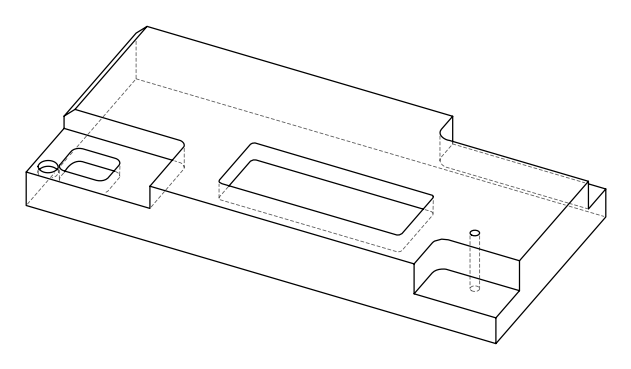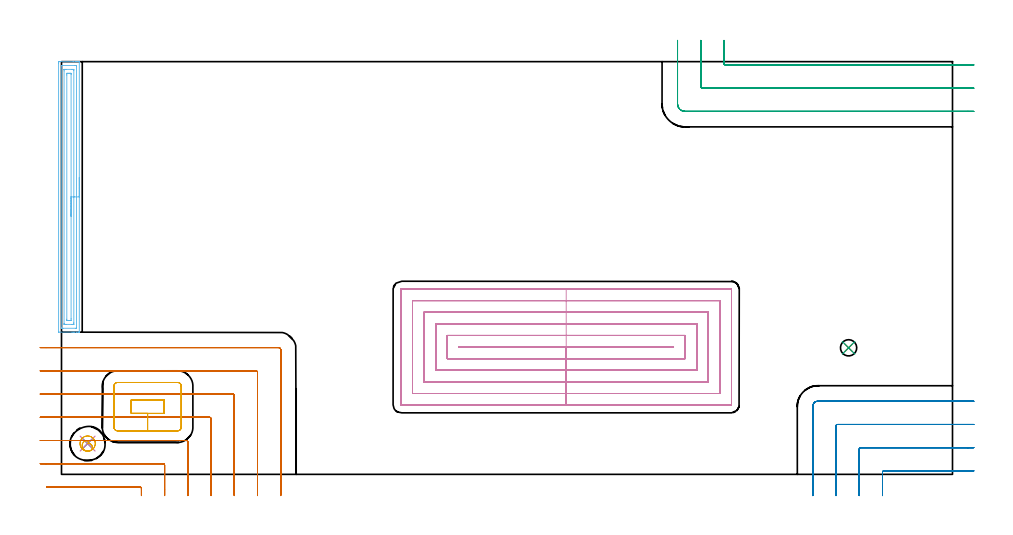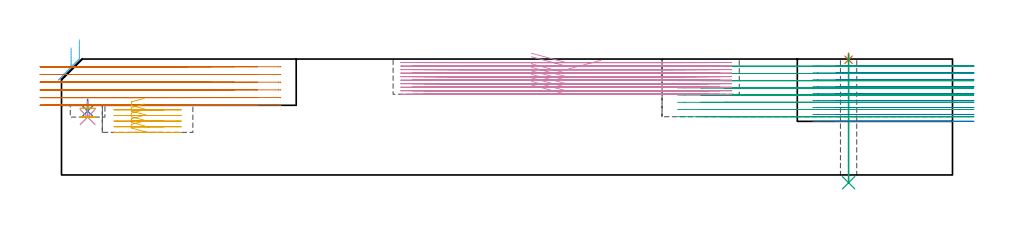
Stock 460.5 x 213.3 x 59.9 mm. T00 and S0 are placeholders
(PLAN: 11 operations, 7 tool changes, 78.4 min)
(1 SPOT_DRILL | STEP1HOLE | NXT0321_9005460120000 | 0.03 min | 1 mm3)
(2 SPOT_DRILL_1 | STEP1POCKET | NXT0321_9005460120000 | 0.05 min | 2873 mm3)
(3 DRILL_THROUGH_HOLE_INTO_CENTER | STEP1HOLE | UGT0301_201 | 0.27 min | 3290 mm3)
(4 DRILL_BLIND_HOLE_INTO_CENTER | STEP1POCKET | NXT0301_128 | 0.04 min | 383 mm3)
(5 MILL_ROUGH_BLIND_HOLE_CONTOUR | STEP1POCKET | NXT0201_013 | Spiral | 0.35 min | 4284 mm3)
(6 AREA_MILL | FG_CHAMFER_SURFACE | UGT0205_001 | 4.72 min | 8353 mm3)
(7 MILL_CORNER_NOTCH_RECTANGULAR | CORNER_NOTCH_RECTANGULAR | NXT0201_012 | Follow Part, ap 4, ae 75% | 11.86 min | 206316 mm3)
(8 MILL_CORNER_NOTCH_RECTANGULAR_1 | CORNER_NOTCH_RECTANGULAR_1 | NXT0201_012 | Follow Part, ap 4, ae 75% | 7.76 min | 117531 mm3)
(9 MILL_CORNER_NOTCH_RECTANGULAR_2 | CORNER_NOTCH_RECTANGULAR_2 | NXT0201_012 | Follow Part, ap 4, ae 75% | 8.67 min | 149849 mm3)
(10 MILL_RECTANGULAR_POCKET | POCKET_RECTANGULAR_STRAIGHT | NXT0201_009 | Follow Part, ap 2, ae 75% | 42.41 min | 221171 mm3)
(11 MILL_RECTANGULAR_POCKET_1 | POCKET_RECTANGULAR_STRAIGHT_1 | NXT0201_011 | Follow Part, ap 3, ae 75% | 2.21 min | 23474 mm3)
(TOOL NXT0321_9005460120000 | NC Spot Drill, 142deg, 12mm, Carbide, Uncoated | D12 PA142 FL30 Z2)
(TOOL UGT0301_201 | Twist Drill 8.4 mm | D8.4 PA118 FL72 Z2)
(TOOL NXT0301_128 | Carbide Drill 12mm [861.1-1200-036A1-GP GC34] | D12 PA150 FL37.4 Z2)
(TOOL NXT0201_013 | ENDMILL 10mm | D10 FL30 Z4)
(TOOL UGT0205_001 | Chamfer Mill 20 x 3 x 45 deg. | D20 FL50 Z2)
(TOOL NXT0201_012 | ENDMILL 16mm [2P460-1600-NA 1630] | D16 FL38 Z6)
(TOOL NXT0201_009 | ENDMILL 8mm [2P460-0800-NA 1630] | D8 FL26 Z6)
(TOOL NXT0201_011 | ENDMILL 12mm [2P460-1200-NA 1630] | D12 FL38 Z6)
(OP 1 SPOT_DRILL)
G17 G21 G94 G90
T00 M6
G54
G17 G0 G90 X406.8 Y65.4 S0 M3
G43 Z69.9 H0
G94 G81 G98 Z59.538 F250. R62.9
G80
M5
M2
(OP 2 SPOT_DRILL_1)
G17 G21 G94 G90
T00 M6
G54
G17 G0 G90 X13.5 Y15.9 S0 M3
G43 Z69.9 H0
G94 G81 G98 Z33. F250. R39.
G80
M5
M2
(OP 3 DRILL_THROUGH_HOLE_INTO_CENTER)
G17 G21 G94 G90
T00 M6
G54
G17 G0 G90 X406.8 Y65.4 S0 M3
G43 Z69.9 H0
G94 G73 G98 Z-4.024 F250. Q7.99 R61.9
G80
M5
M2
(OP 4 DRILL_BLIND_HOLE_INTO_CENTER)
G17 G21 G94 G90
T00 M6
G54
G17 G0 G90 X13.5 Y15.9 S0 M3
G43 Z69.9 H1
G94 G81 G98 Z29.9 F250. R38.
G80
M5
M2
(OP 5 MILL_ROUGH_BLIND_HOLE_CONTOUR)
G17 G21 G94 G90
T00 M6
G54
G17 G0 G90 X13.5 Y15.9 S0 M3
G43 Z69.9 H0
Z34.45
G94 G3 X13.871 Y16.983 R0.605 F250.
X11.939 Y17.11 R1.729
X10.927 Y13.687 R2.604
X14.482 Y12.074 R3.115
X17.326 Y16.882 R3.95
X14.482 Y12.074 R-3.95
X15.904 Y14.478 R1.975
X13.5 Y15.9 R1.975
G0 Z29.9
G3 X13.871 Y16.983 R0.605
X11.939 Y17.11 R1.729
X10.927 Y13.687 R2.604
X14.482 Y12.074 R3.115
X17.326 Y16.882 R3.95
X14.482 Y12.074 R-3.95
X15.904 Y14.478 R1.975
X13.5 Y15.9 R1.975
G0 Z69.9
M5
M2
(OP 6 AREA_MILL)
G17 G21 G94 G90
T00 M6
G54
G17 G0 G90 X9.2 Y153.4 S1061 M3
G43 Z69.9 H0
G94 G1 Y153.362 Z69.028 F250.
Y153.248 Z68.163
Y153.059 Z67.312
Y152.797 Z66.48
Y152.463 Z65.674
Y152.06 Z64.9
Y151.592 Z64.164
Y151.06 Z63.472
Y150.471 Z62.829
Y149.828 Z62.239
Y149.136 Z61.708
Y148.4 Z61.24
Y147.626 Z60.837
Y146.82 Z60.503
Y145.988 Z60.241
Y145.136 Z60.052
Y144.272 Z59.938
Y143.4 Z59.9
Y73.678
X9.197 Y73.509 Z59.888
X9.182 Y73.507 Z59.874
X8.811 Y73.5 Z59.51
X8.534 Z59.233
X7.828 Z58.523
X6.591 Z57.288
X6.06 Z56.755
X5.442 Z56.137
X-1.278 Y73.501 Z49.419
X-1.492 Y73.51 Z49.206
X-1.499 Y73.724 Z49.199
Y73.747
X-1.5 Y212.274 Z49.2
X-1.499 Y212.675 Z49.201
X-1.495 Y213.163 Z49.203
X-1.492 Y213.291 Z49.206
X-1.012 Y213.296 Z49.685
X-0.394 Y213.3 Z50.304
X6.06 Z56.755
X7.476 Z58.172
X7.828 Z58.523
X8.534 Z59.233
X8.811 Z59.511
X9.182 Y213.293 Z59.874
X9.197 Y213.291 Z59.888
X9.2 Y213.121 Z59.9
Y143.4
X7.786 Z58.486
X7.785 Y75.594 Z58.485
X7.784 Y75.541 Z58.484
X7.782 Y75.516 Z58.482
X7.78 Y75.511 Z58.48
X7.761 Y75.509 Z58.461
X7.352 Y75.501 Z58.052
X0.756 Z51.456
X0.278 Y75.503 Z50.978
X0.035 Y75.51 Z50.735
X-0.079 Y75.517 Z50.621
X-0.085 Y75.869 Z50.615
Y75.913
Y211.206
X-0.084 Y211.259 Z50.616
X-0.082 Y211.284 Z50.618
X-0.08 Y211.289 Z50.62
X-0.061 Y211.292 Z50.639
X0.349 Y211.299 Z51.049
X6.944 Z57.644
X7.422 Y211.297 Z58.122
X7.665 Y211.29 Z58.365
X7.779 Y211.283 Z58.479
X7.785 Y210.931 Z58.485
Y210.887
X7.786 Y143.4 Z58.486
X6.371 Z57.071
Y78.28
X6.369 Y77.701 Z57.069
X6.366 Y77.544 Z57.066
X6.365 Y77.513 Z57.065
X6.324 Y77.508 Z57.024
X6.257 Y77.502 Z56.957
X6.06 Y77.501 Z56.76
X5.375 Y77.5 Z56.075
X2.524 Z53.224
X1.838 Y77.501 Z52.538
X1.64 Y77.504 Z52.34
X1.442 Y77.51 Z52.142
X1.335 Y77.521 Z52.035
X1.332 Y77.596 Z52.032
X1.331 Y77.701 Z52.031
X1.329 Y78.015 Z52.029
Y208.52
X1.331 Y209.099 Z52.031
X1.334 Y209.256 Z52.034
X1.335 Y209.287 Z52.035
X1.376 Y209.292 Z52.076
X1.444 Y209.298 Z52.144
X1.64 Y209.299 Z52.34
X2.325 Y209.3 Z53.025
X5.176 Z55.876
X5.863 Y209.299 Z56.563
X6.06 Y209.296 Z56.76
X6.258 Y209.29 Z56.958
X6.365 Y209.279 Z57.065
X6.368 Y209.204 Z57.068
X6.369 Y209.099 Z57.069
X6.371 Y208.785 Z57.071
Y143.4
X4.957 Z55.657
Y80.382
X4.951 Y79.717 Z55.651
X4.94 Y79.51 Z55.64
X4.728 Y79.504 Z55.428
X4.292 Y79.5 Z54.992
X3.397 Z54.097
X2.97 Y79.504 Z53.67
X2.762 Y79.51 Z53.462
X2.75 Y79.626 Z53.45
X2.743 Y80.16 Z53.443
Y206.418
X2.749 Y207.084 Z53.449
X2.76 Y207.29 Z53.46
X2.972 Y207.296 Z53.672
X3.408 Y207.3 Z54.108
X4.304 Z55.004
X4.731 Y207.296 Z55.431
X4.938 Y207.29 Z55.638
X4.95 Y207.174 Z55.65
X4.957 Y206.64 Z55.657
Y143.4
Y142.528 Z55.695
Y141.664 Z55.809
Y140.812 Z55.998
Y139.98 Z56.26
Y139.174 Z56.594
Y138.4 Z56.997
Y137.664 Z57.466
Y136.972 Z57.997
Y136.329 Z58.586
Y135.74 Z59.229
Y135.208 Z59.922
Y134.74 Z60.657
Y134.337 Z61.431
Y134.003 Z62.237
Y133.741 Z63.069
Y133.552 Z63.921
Y133.438 Z64.786
Y133.4 Z65.657
G0 Z69.9
M5
M2
(OP 7 MILL_CORNER_NOTCH_RECTANGULAR)
G17 G21 G94 G90
T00 M6
G54
G17 G0 G90 X41.3 Y-11. S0 M3
G43 Z69.9 H1
Z55.917
G94 G1 Y-8. F250.
Y-7.294 F500.
G3 X40.506 Y-6.5 R0.8
G1 X-4.664
X-7.664 F250.
G0 Z69.9
X53.3 Y-11.
Z55.917
G1 Y-8.
Y4.706 F500.
G3 X52.506 Y5.5 R0.8
G1 X-8.
X-11. F250.
G0 Z69.9
X65.3 Y-11.
Z55.917
G1 Y-8.
Y16.705 F500.
G3 X64.505 Y17.5 R0.8
G1 X-8.
X-11. F250.
G0 Z69.9
X77.3 Y-11.
Z55.917
G1 Y-8.
Y28.705 F500.
G3 X76.505 Y29.5 R0.8
G1 X-8.
X-11. F250.
G0 Z69.9
X89.3 Y-11.
Z55.917
G1 Y-8.
Y40.705 F500.
G3 X88.505 Y41.5 R0.8
G1 X-8.
X-11. F250.
G0 Z69.9
X101.3 Y-11.
Z55.917
G1 Y-8.
Y52.705 F500.
G3 X100.504 Y53.5 R0.8
G1 X-8.
X-11. F250.
G0 Z69.9
X113.3 Y-11.
Z55.917
G1 Y-8.
Y64.4 F500.
G3 X112.2 Y65.5 R1.1
G1 X-7.999
X-10.999 F250.
G0 Z69.9
X41.3 Y-11.
Z51.933
G1 Y-8.
Y-7.294 F500.
G3 X40.506 Y-6.5 R0.8
G1 X-4.664
X-7.664 F250.
G0 Z69.9
X53.3 Y-11.
Z51.933
G1 Y-8.
Y4.706 F500.
G3 X52.506 Y5.5 R0.8
G1 X-8.
X-11. F250.
G0 Z69.9
X65.3 Y-11.
Z51.933
G1 Y-8.
Y16.705 F500.
G3 X64.505 Y17.5 R0.8
G1 X-8.
X-11. F250.
G0 Z69.9
X77.3 Y-11.
Z51.933
G1 Y-8.
Y28.705 F500.
G3 X76.505 Y29.5 R0.8
G1 X-8.
X-11. F250.
G0 Z69.9
X89.3 Y-11.
Z51.933
G1 Y-8.
Y40.705 F500.
G3 X88.505 Y41.5 R0.8
G1 X-8.
X-11. F250.
G0 Z69.9
X101.3 Y-11.
Z51.933
G1 Y-8.
Y52.705 F500.
G3 X100.505 Y53.5 R0.8
G1 X-8.
X-11. F250.
G0 Z69.9
X113.3 Y-11.
Z51.933
G1 Y-8.
Y64.4 F500.
G3 X112.2 Y65.5 R1.1
G1 X-8.
X-11. F250.
G0 Z69.9
X41.3 Y-11.
Z47.95
G1 Y-8.
Y-7.294 F500.
G3 X40.506 Y-6.5 R0.8
G1 X-4.664
X-7.664 F250.
G0 Z69.9
X53.3 Y-11.
Z47.95
G1 Y-8.
Y4.706 F500.
G3 X52.506 Y5.5 R0.8
G1 X-8.
X-11. F250.
G0 Z69.9
X65.3 Y-11.
Z47.95
G1 Y-8.
Y16.705 F500.
G3 X64.505 Y17.5 R0.8
G1 X-8.
X-11. F250.
G0 Z69.9
X77.3 Y-11.
Z47.95
G1 Y-8.
Y28.705 F500.
G3 X76.505 Y29.5 R0.8
G1 X-8.
X-11. F250.
G0 Z69.9
X89.3 Y-11.
Z47.95
G1 Y-8.
Y40.705 F500.
G3 X88.505 Y41.5 R0.8
G1 X-8.
X-11. F250.
G0 Z69.9
X101.3 Y-11.
Z47.95
G1 Y-8.
Y52.705 F500.
G3 X100.505 Y53.5 R0.8
G1 X-8.
X-11. F250.
G0 Z69.9
X113.3 Y-11.
Z47.95
G1 Y-8.
Y64.4 F500.
G3 X112.2 Y65.5 R1.1
G1 X-8.
X-11. F250.
G0 Z69.9
X41.3 Y-11.
Z43.967
G1 Y-8.
Y-7.294 F500.
G3 X40.506 Y-6.5 R0.8
G1 X-4.664
X-7.664 F250.
G0 Z69.9
X53.3 Y-11.
Z43.967
G1 Y-8.
Y4.706 F500.
G3 X52.506 Y5.5 R0.8
G1 X-8.
X-11. F250.
G0 Z69.9
X65.3 Y-11.
Z43.967
G1 Y-8.
Y16.705 F500.
G3 X64.505 Y17.5 R0.8
G1 X-8.
X-11. F250.
G0 Z69.9
X77.3 Y-11.
Z43.967
G1 Y-8.
Y28.705 F500.
G3 X76.505 Y29.5 R0.8
G1 X-8.
X-11. F250.
G0 Z69.9
X89.3 Y-11.
Z43.967
G1 Y-8.
Y40.705 F500.
G3 X88.505 Y41.5 R0.8
G1 X-8.
X-11. F250.
G0 Z69.9
X101.3 Y-11.
Z43.967
G1 Y-8.
Y52.705 F500.
G3 X100.505 Y53.5 R0.8
G1 X-8.
X-11. F250.
G0 Z69.9
X113.3 Y-11.
Z43.967
G1 Y-8.
Y64.4 F500.
G3 X112.2 Y65.5 R1.1
G1 X-8.
X-11. F250.
G0 Z69.9
X41.3 Y-11.
Z39.983
G1 Y-8.
Y-7.294 F500.
G3 X40.506 Y-6.5 R0.8
G1 X-4.664
X-7.664 F250.
G0 Z69.9
X53.3 Y-11.
Z39.983
G1 Y-8.
Y4.706 F500.
G3 X52.506 Y5.5 R0.8
G1 X-8.
X-11. F250.
G0 Z69.9
X65.3 Y-11.
Z39.983
G1 Y-8.
Y16.705 F500.
G3 X64.505 Y17.5 R0.8
G1 X-8.
X-11. F250.
G0 Z69.9
X77.3 Y-11.
Z39.983
G1 Y-8.
Y28.705 F500.
G3 X76.505 Y29.5 R0.8
G1 X-8.
X-11. F250.
G0 Z69.9
X89.3 Y-11.
Z39.983
G1 Y-8.
Y40.705 F500.
G3 X88.505 Y41.5 R0.8
G1 X-8.
X-11. F250.
G0 Z69.9
X101.3 Y-11.
Z39.983
G1 Y-8.
Y52.705 F500.
G3 X100.505 Y53.5 R0.8
G1 X-8.
X-11. F250.
G0 Z69.9
X113.3 Y-11.
Z39.983
G1 Y-8.
Y64.4 F500.
G3 X112.2 Y65.5 R1.1
G1 X-8.
X-11. F250.
G0 Z69.9
X41.3 Y-11.
Z36.
G1 Y-8.
Y-7.294 F500.
G3 X40.506 Y-6.5 R0.8
G1 X-4.664
X-7.664 F250.
G0 Z69.9
X53.3 Y-11.
Z36.
G1 Y-8.
Y4.706 F500.
G3 X52.506 Y5.5 R0.8
G1 X-8.
X-11. F250.
G0 Z69.9
X65.3 Y-11.
Z36.
G1 Y-8.
Y16.705 F500.
G3 X64.505 Y17.5 R0.8
G1 X-8.
X-11. F250.
G0 Z69.9
X77.3 Y-11.
Z36.
G1 Y-8.
Y28.705 F500.
G3 X76.505 Y29.5 R0.8
G1 X-8.
X-11. F250.
G0 Z69.9
X89.3 Y-11.
Z36.
G1 Y-8.
Y40.705 F500.
G3 X88.505 Y41.5 R0.8
G1 X-8.
X-11. F250.
G0 Z69.9
X101.3 Y-11.
Z36.
G1 Y-8.
Y52.705 F500.
G3 X100.505 Y53.5 R0.8
G1 X-8.
X-11. F250.
G0 Z69.9
X113.3 Y-11.
Z36.
G1 Y-8.
Y64.4 F500.
G3 X112.2 Y65.5 R1.1
G1 X-8.
X-11. F250.
G0 Z69.9
M5
M2
(OP 8 MILL_CORNER_NOTCH_RECTANGULAR_1)
G17 G21 G94 G90
T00 M6
G54
G17 G0 G90 X471.5 Y1.8 S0 M3
G43 Z69.9 H1
Z56.322
G94 G1 X468.5 F250.
X425.095 F500.
G3 X424.3 Y1.005 R0.8
G1 Y-8.
Y-11. F250.
G0 Z69.9
X471.5 Y13.8
Z56.322
G1 X468.5
X413.095 F500.
G3 X412.3 Y13.005 R0.8
G1 Y-8.
Y-11. F250.
G0 Z69.9
X471.5 Y25.8
Z56.322
G1 X468.5
X401.096 F500.
G3 X400.3 Y25.004 R0.8
G1 Y-8.
Y-11. F250.
G0 Z69.9
X471.5 Y37.8
Z56.322
G1 X468.5
X390.9 F500.
G3 X388.3 Y35.2 R2.6
G1 Y-8.
Y-11. F250.
G0 Z69.9
X471.5 Y1.8
Z52.744
G1 X468.5
X425.095 F500.
G3 X424.3 Y1.005 R0.8
G1 Y-8.
Y-11. F250.
G0 Z69.9
X471.5 Y13.8
Z52.744
G1 X468.5
X413.095 F500.
G3 X412.3 Y13.005 R0.8
G1 Y-8.
Y-11. F250.
G0 Z69.9
X471.5 Y25.8
Z52.744
G1 X468.5
X401.096 F500.
G3 X400.3 Y25.004 R0.8
G1 Y-8.
Y-11. F250.
G0 Z69.9
X471.5 Y37.8
Z52.744
G1 X468.5
X390.9 F500.
G3 X388.3 Y35.2 R2.6
G1 Y-8.
Y-11. F250.
G0 Z69.9
X471.5 Y1.8
Z49.167
G1 X468.5
X425.095 F500.
G3 X424.3 Y1.005 R0.8
G1 Y-8.
Y-11. F250.
G0 Z69.9
X471.5 Y13.8
Z49.167
G1 X468.5
X413.095 F500.
G3 X412.3 Y13.005 R0.8
G1 Y-8.
Y-11. F250.
G0 Z69.9
X471.5 Y25.8
Z49.167
G1 X468.5
X401.096 F500.
G3 X400.3 Y25.004 R0.8
G1 Y-8.
Y-11. F250.
G0 Z69.9
X471.5 Y37.8
Z49.167
G1 X468.5
X390.9 F500.
G3 X388.3 Y35.2 R2.6
G1 Y-8.
Y-11. F250.
G0 Z69.9
X471.5 Y1.8
Z45.589
G1 X468.5
X425.095 F500.
G3 X424.3 Y1.005 R0.8
G1 Y-8.
Y-11. F250.
G0 Z69.9
X471.5 Y13.8
Z45.589
G1 X468.5
X413.095 F500.
G3 X412.3 Y13.005 R0.8
G1 Y-8.
Y-11. F250.
G0 Z69.9
X471.5 Y25.8
Z45.589
G1 X468.5
X401.096 F500.
G3 X400.3 Y25.004 R0.8
G1 Y-8.
Y-11. F250.
G0 Z69.9
X471.5 Y37.8
Z45.589
G1 X468.5
X390.9 F500.
G3 X388.3 Y35.2 R2.6
G1 Y-8.
Y-11. F250.
G0 Z69.9
X471.5 Y1.8
Z42.011
G1 X468.5
X425.095 F500.
G3 X424.3 Y1.005 R0.8
G1 Y-8.
Y-11. F250.
G0 Z69.9
X471.5 Y13.8
Z42.011
G1 X468.5
X413.095 F500.
G3 X412.3 Y13.005 R0.8
G1 Y-8.
Y-11. F250.
G0 Z69.9
X471.5 Y25.8
Z42.011
G1 X468.5
X401.096 F500.
G3 X400.3 Y25.004 R0.8
G1 Y-8.
Y-11. F250.
G0 Z69.9
X471.5 Y37.8
Z42.011
G1 X468.5
X390.9 F500.
G3 X388.3 Y35.2 R2.6
G1 Y-8.
Y-11. F250.
G0 Z69.9
X471.5 Y1.8
Z38.433
G1 X468.5
X425.095 F500.
G3 X424.3 Y1.005 R0.8
G1 Y-8.
Y-11. F250.
G0 Z69.9
X471.5 Y13.8
Z38.433
G1 X468.5
X413.095 F500.
G3 X412.3 Y13.005 R0.8
G1 Y-8.
Y-11. F250.
G0 Z69.9
X471.5 Y25.8
Z38.433
G1 X468.5
X401.096 F500.
G3 X400.3 Y25.004 R0.8
G1 Y-8.
Y-11. F250.
G0 Z69.9
X471.5 Y37.8
Z38.433
G1 X468.5
X390.9 F500.
G3 X388.3 Y35.2 R2.6
G1 Y-8.
Y-11. F250.
G0 Z69.9
X471.5 Y1.8
Z34.856
G1 X468.5
X425.095 F500.
G3 X424.3 Y1.005 R0.8
G1 Y-8.
Y-11. F250.
G0 Z69.9
X471.5 Y13.8
Z34.856
G1 X468.5
X413.095 F500.
G3 X412.3 Y13.005 R0.8
G1 Y-8.
Y-11. F250.
G0 Z69.9
X471.5 Y25.8
Z34.856
G1 X468.5
X401.096 F500.
G3 X400.3 Y25.004 R0.8
G1 Y-8.
Y-11. F250.
G0 Z69.9
X471.5 Y37.8
Z34.856
G1 X468.5
X390.9 F500.
G3 X388.3 Y35.2 R2.6
G1 Y-8.
Y-11. F250.
G0 Z69.9
X471.5 Y1.8
Z31.278
G1 X468.5
X425.095 F500.
G3 X424.3 Y1.005 R0.8
G1 Y-8.
Y-11. F250.
G0 Z69.9
X471.5 Y13.8
Z31.278
G1 X468.5
X413.095 F500.
G3 X412.3 Y13.005 R0.8
G1 Y-8.
Y-11. F250.
G0 Z69.9
X471.5 Y25.8
Z31.278
G1 X468.5
X401.096 F500.
G3 X400.3 Y25.004 R0.8
G1 Y-8.
Y-11. F250.
G0 Z69.9
X471.5 Y37.8
Z31.278
G1 X468.5
X390.9 F500.
G3 X388.3 Y35.2 R2.6
G1 Y-8.
Y-11. F250.
G0 Z69.9
X471.5 Y1.8
Z27.7
G1 X468.5
X425.095 F500.
G3 X424.3 Y1.005 R0.8
G1 Y-8.
Y-11. F250.
G0 Z69.9
X471.5 Y13.8
Z27.7
G1 X468.5
X413.095 F500.
G3 X412.3 Y13.005 R0.8
G1 Y-8.
Y-11. F250.
G0 Z69.9
X471.5 Y25.8
Z27.7
G1 X468.5
X401.096 F500.
G3 X400.3 Y25.004 R0.8
G1 Y-8.
Y-11. F250.
G0 Z69.9
X471.5 Y37.8
Z27.7
G1 X468.5
X390.9 F500.
G3 X388.3 Y35.2 R2.6
G1 Y-8.
Y-11. F250.
G0 Z69.9
M5
M2
(OP 9 MILL_CORNER_NOTCH_RECTANGULAR_2)
G17 G21 G94 G90
T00 M6
G54
G17 G0 G90 X342.4 Y224.3 S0 M3
G43 Z69.9 H1
Z56.175
G94 G1 Y221.3 F250.
Y212.395 F500.
G3 X343.195 Y211.6 R0.8
G1 X468.5
X471.5 F250.
G0 Z69.9
X330.4 Y224.3
Z56.175
G1 Y221.3
Y200.395 F500.
G3 X331.195 Y199.6 R0.8
G1 X468.5
X471.5 F250.
G0 Z69.9
X318.4 Y224.3
Z56.175
G1 Y221.3
Y191.4 F500.
G3 X322.2 Y187.6 R3.8
G1 X468.5
X471.5 F250.
G0 Z69.9
X342.4 Y224.3
Z52.45
G1 Y221.3
Y212.395 F500.
G3 X343.195 Y211.6 R0.8
G1 X468.5
X471.5 F250.
G0 Z69.9
X330.4 Y224.3
Z52.45
G1 Y221.3
Y200.395 F500.
G3 X331.195 Y199.6 R0.8
G1 X468.5
X471.5 F250.
G0 Z69.9
X318.4 Y224.3
Z52.45
G1 Y221.3
Y191.4 F500.
G3 X322.2 Y187.6 R3.8
G1 X468.5
X471.5 F250.
G0 Z69.9
X342.4 Y224.3
Z48.725
G1 Y221.3
Y212.395 F500.
G3 X343.195 Y211.6 R0.8
G1 X468.5
X471.5 F250.
G0 Z69.9
X330.4 Y224.3
Z48.725
G1 Y221.3
Y200.395 F500.
G3 X331.195 Y199.6 R0.8
G1 X468.5
X471.5 F250.
G0 Z69.9
X318.4 Y224.3
Z48.725
G1 Y221.3
Y191.4 F500.
G3 X322.2 Y187.6 R3.8
G1 X468.5
X471.5 F250.
G0 Z69.9
X342.4 Y224.3
Z45.
G1 Y221.3
Y212.395 F500.
G3 X343.195 Y211.6 R0.8
G1 X468.5
X471.5 F250.
G0 Z69.9
X330.4 Y224.3
Z45.
G1 Y221.3
Y200.395 F500.
G3 X331.195 Y199.6 R0.8
G1 X468.5
X471.5 F250.
G0 Z69.9
X318.4 Y224.3
Z45.
G1 Y221.3
Y191.4 F500.
G3 X322.2 Y187.6 R3.8
G1 X468.5
X471.5 F250.
G0 Z69.9
X342.4 Y224.3
Z41.275
G1 Y221.3
Y212.395 F500.
G3 X343.195 Y211.6 R0.8
G1 X468.5
X471.5 F250.
G0 Z69.9
X330.4 Y224.3
Z41.275
G1 Y221.3
Y200.395 F500.
G3 X331.195 Y199.6 R0.8
G1 X468.5
X471.5 F250.
G0 Z69.9
X318.4 Y224.3
Z41.275
G1 Y221.3
Y191.4 F500.
G3 X322.2 Y187.6 R3.8
G1 X468.5
X471.5 F250.
G0 Z69.9
X342.4 Y224.3
Z37.55
G1 Y221.3
Y212.395 F500.
G3 X343.195 Y211.6 R0.8
G1 X468.5
X471.5 F250.
G0 Z69.9
X330.4 Y224.3
Z37.55
G1 Y221.3
Y200.395 F500.
G3 X331.195 Y199.6 R0.8
G1 X468.5
X471.5 F250.
G0 Z69.9
X318.4 Y224.3
Z37.55
G1 Y221.3
Y191.4 F500.
G3 X322.2 Y187.6 R3.8
G1 X468.5
X471.5 F250.
G0 Z69.9
X342.4 Y224.3
Z33.825
G1 Y221.3
Y212.395 F500.
G3 X343.195 Y211.6 R0.8
G1 X468.5
X471.5 F250.
G0 Z69.9
X330.4 Y224.3
Z33.825
G1 Y221.3
Y200.395 F500.
G3 X331.195 Y199.6 R0.8
G1 X468.5
X471.5 F250.
G0 Z69.9
X318.4 Y224.3
Z33.825
G1 Y221.3
Y191.4 F500.
G3 X322.2 Y187.6 R3.8
G1 X468.5
X471.5 F250.
G0 Z69.9
X342.4 Y224.3
Z30.1
G1 Y221.3
Y212.395 F500.
G3 X343.195 Y211.6 R0.8
G1 X468.5
X471.5 F250.
G0 Z69.9
X330.4 Y224.3
Z30.1
G1 Y221.3
Y200.395 F500.
G3 X331.195 Y199.6 R0.8
G1 X468.5
X471.5 F250.
G0 Z69.9
X318.4 Y224.3
Z30.1
G1 Y221.3
Y191.4 F500.
G3 X322.2 Y187.6 R3.8
G1 X468.5
X471.5 F250.
G0 Z69.9
M5
M2
(OP 10 MILL_RECTANGULAR_POCKET)
G17 G21 G94 G90
T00 M6
G54
G17 G0 G90 X242.862 Y65.8 S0 M3
G43 Z69.9 H1
Z62.9
G94 G1 X260.85 Z58.08 F250.
X316.3 F500.
X205.4
X260.85
Y59.8
X322.3
Y71.8
X199.4
Y59.8
X260.85
Y53.8
X328.3
Y77.8
X193.4
Y53.8
X260.85
Y47.8
X334.3
Y83.8
X187.4
Y47.8
X260.85
Y41.8
X340.3
Y89.8
X181.4
Y41.8
X260.85
Y35.8
X346.1
G3 X346.3 Y36. R0.2
G1 Y95.6
G3 X346.1 Y95.8 R0.2
G1 X175.6
G3 X175.4 Y95.6 R0.2
G1 Y36.
G3 X175.6 Y35.8 R0.2
G1 X260.85
X261.85
G0 X242.862 Y65.74 Z61.08
G1 X260.85 Z56.26 F250.
X316.36 F500.
Y65.86
X205.34
Y65.74
X260.85
Y59.8
X322.3
Y71.8
X199.4
Y59.8
X260.85
Y53.8
X328.3
Y77.8
X193.4
Y53.8
X260.85
Y47.8
X334.3
Y83.8
X187.4
Y47.8
X260.85
Y41.8
X340.3
Y89.8
X181.4
Y41.8
X260.85
Y35.8
X346.1
G3 X346.3 Y36. R0.2
G1 Y95.6
G3 X346.1 Y95.8 R0.2
G1 X175.6
G3 X175.4 Y95.6 R0.2
G1 Y36.
G3 X175.6 Y35.8 R0.2
G1 X260.85
X261.85
G0 X278.838 Y65.86 Z59.26
G1 X260.85 Z54.44 F250.
X205.34 F500.
Y65.74
X316.36
Y65.86
X260.85
Y71.8
X199.4
Y59.8
X322.3
Y71.8
X260.85
Y77.8
X193.4
Y53.8
X328.3
Y77.8
X260.85
Y83.8
X187.4
Y47.8
X334.3
Y83.8
X260.85
Y89.8
X181.4
Y41.8
X340.3
Y89.8
X260.85
Y95.8
X175.6
G3 X175.4 Y95.6 R0.2
G1 Y36.
G3 X175.6 Y35.8 R0.2
G1 X346.1
G3 X346.3 Y36. R0.2
G1 Y95.6
G3 X346.1 Y95.8 R0.2
G1 X260.85
X259.85
G0 X242.862 Y65.8 Z57.44
G1 X260.85 Z52.62 F250.
X316.3 F500.
X205.4
X260.85
Y59.8
X322.3
Y71.8
X199.4
Y59.8
X260.85
Y53.8
X328.3
Y77.8
X193.4
Y53.8
X260.85
Y47.8
X334.3
Y83.8
X187.4
Y47.8
X260.85
Y41.8
X340.3
Y89.8
X181.4
Y41.8
X260.85
Y35.8
X346.1
G3 X346.3 Y36. R0.2
G1 Y95.6
G3 X346.1 Y95.8 R0.2
G1 X175.6
G3 X175.4 Y95.6 R0.2
G1 Y36.
G3 X175.6 Y35.8 R0.2
G1 X260.85
X261.85
G0 X242.862 Y65.8 Z55.62
G1 X260.85 Z50.8 F250.
X316.3 F500.
X205.4
X260.85
Y59.8
X322.3
Y71.8
X199.4
Y59.8
X260.85
Y53.8
X328.3
Y77.8
X193.4
Y53.8
X260.85
Y47.8
X334.3
Y83.8
X187.4
Y47.8
X260.85
Y41.8
X340.3
Y89.8
X181.4
Y41.8
X260.85
Y35.8
X346.1
G3 X346.3 Y36. R0.2
G1 Y95.6
G3 X346.1 Y95.8 R0.2
G1 X175.6
G3 X175.4 Y95.6 R0.2
G1 Y36.
G3 X175.6 Y35.8 R0.2
G1 X260.85
X261.85
G0 X242.862 Y65.8 Z53.8
G1 X260.85 Z48.98 F250.
X316.3 F500.
X205.4
X260.85
Y59.8
X322.3
Y71.8
X199.4
Y59.8
X260.85
Y53.8
X328.3
Y77.8
X193.4
Y53.8
X260.85
Y47.8
X334.3
Y83.8
X187.4
Y47.8
X260.85
Y41.8
X340.3
Y89.8
X181.4
Y41.8
X260.85
Y35.8
X346.1
G3 X346.3 Y36. R0.2
G1 Y95.6
G3 X346.1 Y95.8 R0.2
G1 X175.6
G3 X175.4 Y95.6 R0.2
G1 Y36.
G3 X175.6 Y35.8 R0.2
G1 X260.85
X261.85
G0 X242.862 Y65.8 Z51.98
G1 X260.85 Z47.16 F250.
X316.3 F500.
X205.4
X260.85
Y59.8
X322.3
Y71.8
X199.4
Y59.8
X260.85
Y53.8
X328.3
Y77.8
X193.4
Y53.8
X260.85
Y47.8
X334.3
Y83.8
X187.4
Y47.8
X260.85
Y41.8
X340.3
Y89.8
X181.4
Y41.8
X260.85
Y35.8
X346.1
G3 X346.3 Y36. R0.2
G1 Y95.6
G3 X346.1 Y95.8 R0.2
G1 X175.6
G3 X175.4 Y95.6 R0.2
G1 Y36.
G3 X175.6 Y35.8 R0.2
G1 X260.85
X261.85
G0 X242.862 Y65.8 Z50.16
G1 X260.85 Z45.34 F250.
X316.3 F500.
X205.4
X260.85
Y59.8
X322.3
Y71.8
X199.4
Y59.8
X260.85
Y53.8
X328.3
Y77.8
X193.4
Y53.8
X260.85
Y47.8
X334.3
Y83.8
X187.4
Y47.8
X260.85
Y41.8
X340.3
Y89.8
X181.4
Y41.8
X260.85
Y35.8
X346.1
G3 X346.3 Y36. R0.2
G1 Y95.6
G3 X346.1 Y95.8 R0.2
G1 X175.6
G3 X175.4 Y95.6 R0.2
G1 Y36.
G3 X175.6 Y35.8 R0.2
G1 X260.85
X261.85
G0 X242.862 Y65.8 Z48.34
G1 X260.85 Z43.52 F250.
X316.3 F500.
X205.4
X260.85
Y59.8
X322.3
Y71.8
X199.4
Y59.8
X260.85
Y53.8
X328.3
Y77.8
X193.4
Y53.8
X260.85
Y47.8
X334.3
Y83.8
X187.4
Y47.8
X260.85
Y41.8
X340.3
Y89.8
X181.4
Y41.8
X260.85
Y35.8
X346.1
G3 X346.3 Y36. R0.2
G1 Y95.6
G3 X346.1 Y95.8 R0.2
G1 X175.6
G3 X175.4 Y95.6 R0.2
G1 Y36.
G3 X175.6 Y35.8 R0.2
G1 X260.85
X261.85
G0 X242.862 Y65.8 Z46.52
G1 X260.85 Z41.7 F250.
X316.3 F500.
X205.4
X260.85
Y59.8
X322.3
Y71.8
X199.4
Y59.8
X260.85
Y53.8
X328.3
Y77.8
X193.4
Y53.8
X260.85
Y47.8
X334.3
Y83.8
X187.4
Y47.8
X260.85
Y41.8
X340.3
Y89.8
X181.4
Y41.8
X260.85
Y35.8
X346.1
G3 X346.3 Y36. R0.2
G1 Y95.6
G3 X346.1 Y95.8 R0.2
G1 X175.6
G3 X175.4 Y95.6 R0.2
G1 Y36.
G3 X175.6 Y35.8 R0.2
G1 X260.85
X261.85
G0 Z69.9
M5
M2
(OP 11 MILL_RECTANGULAR_POCKET_1)
G17 G21 G94 G90
T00 M6
G54
G17 G0 G90 X42.776 Y38.5 S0 M3
G43 Z69.9 H1
Z39.577
G94 G1 X36.1 Z37.788 F250.
Y31.5 Z35.912
X44.5 Z33.662
X52.9 F500.
Y38.5
X36.1
Y31.5
X44.5
Y22.5
X60.
G3 X61.9 Y24.4 R1.9
G1 Y45.6
G3 X60. Y47.5 R1.9
G1 X29.
G3 X27.1 Y45.6 R1.9
G1 Y24.4
G3 X29. Y22.5 R1.9
G1 X44.5
X45.5
G0 X42.776 Y38.5 Z36.662
G1 X36.1 Z34.873 F250.
Y31.5 Z32.997
X44.5 Z30.746
X52.9 F500.
Y38.5
X36.1
Y31.5
X44.5
Y22.5
X60.
G3 X61.9 Y24.4 R1.9
G1 Y45.6
G3 X60. Y47.5 R1.9
G1 X29.
G3 X27.1 Y45.6 R1.9
G1 Y24.4
G3 X29. Y22.5 R1.9
G1 X44.5
X45.5
G0 X42.776 Y38.5 Z33.746
G1 X36.1 Z31.957 F250.
Y31.5 Z30.082
X44.5 Z27.831
X52.9 F500.
Y38.5
X36.1
Y31.5
X44.5
Y22.5
X60.
G3 X61.9 Y24.4 R1.9
G1 Y45.6
G3 X60. Y47.5 R1.9
G1 X29.
G3 X27.1 Y45.6 R1.9
G1 Y24.4
G3 X29. Y22.5 R1.9
G1 X44.5
X45.5
G0 X42.776 Y38.5 Z30.831
G1 X36.1 Z29.042 F250.
Y31.5 Z27.166
X44.5 Z24.915
X52.9 F500.
Y38.5
X36.1
Y31.5
X44.5
Y22.5
X60.
G3 X61.9 Y24.4 R1.9
G1 Y45.6
G3 X60. Y47.5 R1.9
G1 X29.
G3 X27.1 Y45.6 R1.9
G1 Y24.4
G3 X29. Y22.5 R1.9
G1 X44.5
X45.5
G0 X42.776 Y38.5 Z27.915
G1 X36.1 Z26.126 F250.
Y31.5 Z24.251
X44.5 Z22.
X52.9 F500.
Y38.5
X36.1
Y31.5
X44.5
Y22.5
X60.
G3 X61.9 Y24.4 R1.9
G1 Y45.6
G3 X60. Y47.5 R1.9
G1 X29.
G3 X27.1 Y45.6 R1.9
G1 Y24.4
G3 X29. Y22.5 R1.9
G1 X44.5
X45.5
G0 Z69.9
M5
M2
